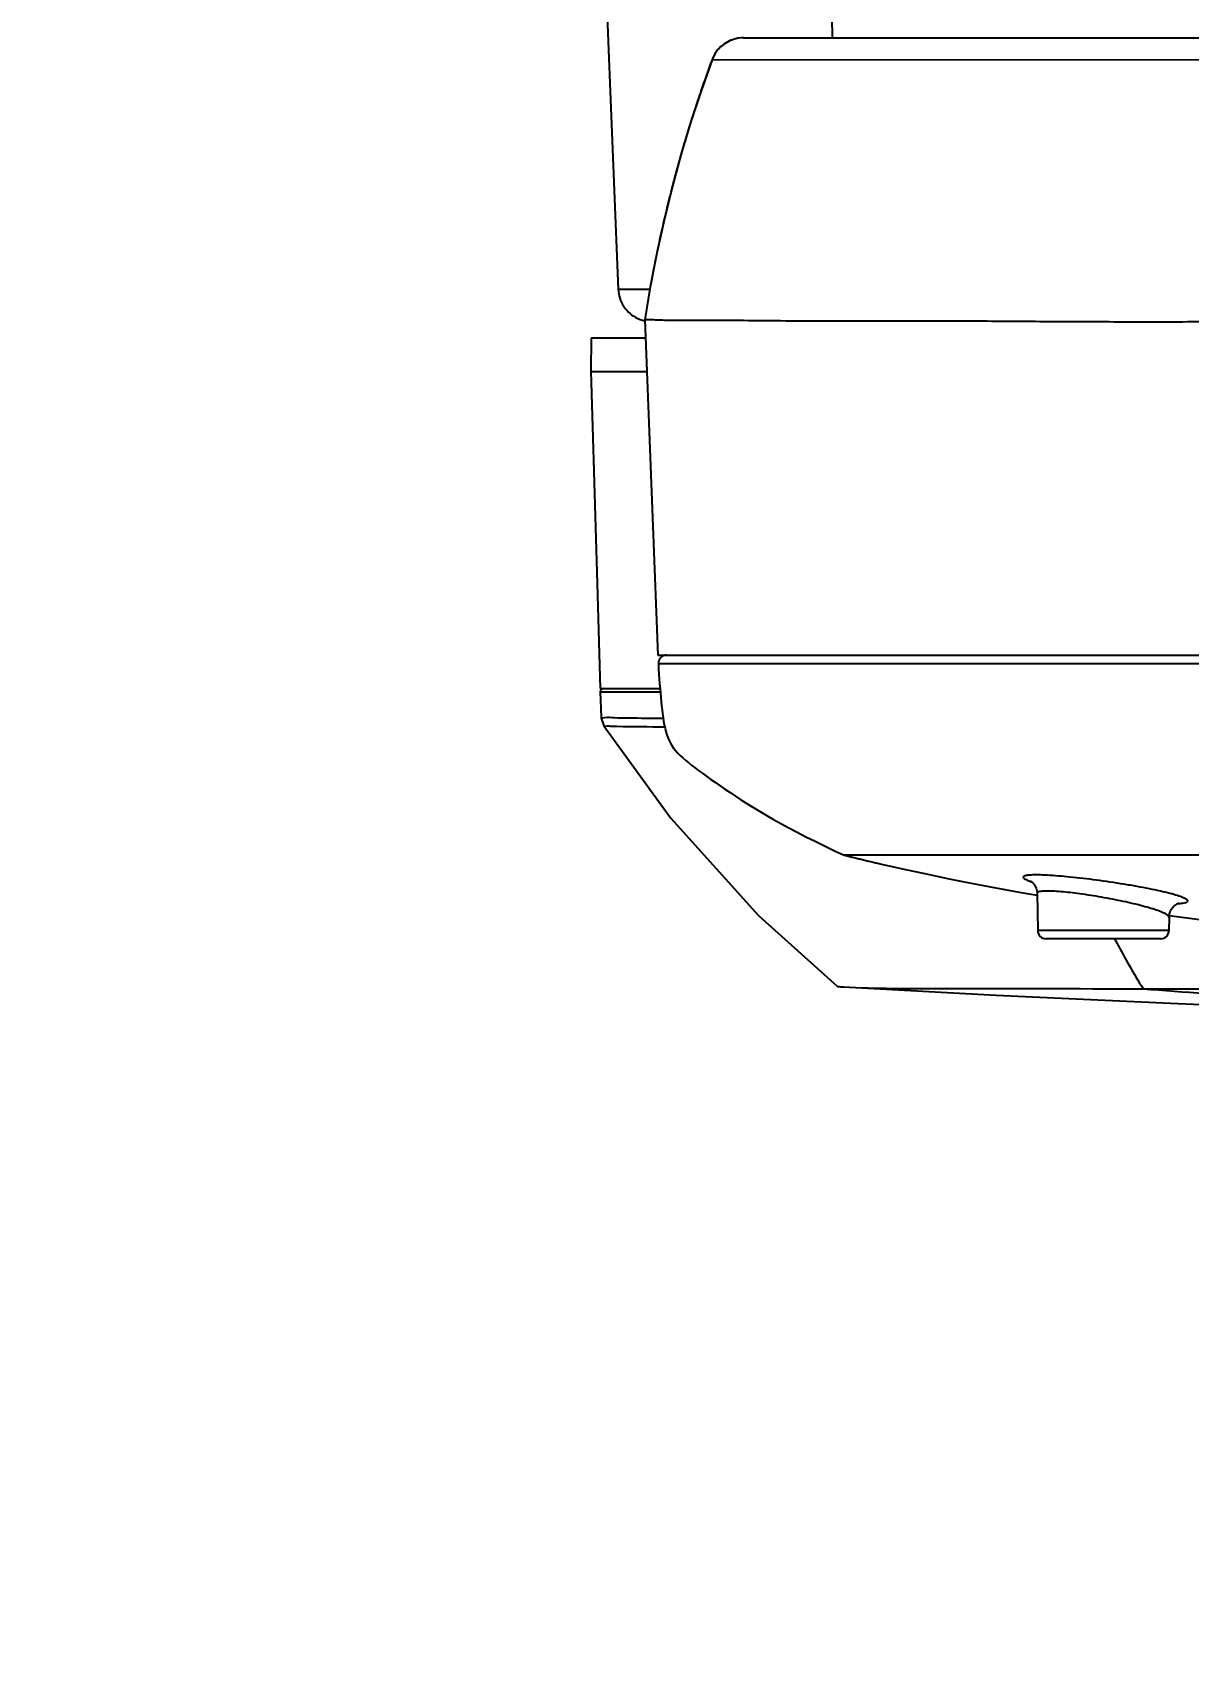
# Model space of a CAD drawing. Header units: millimetres. Extents: x 4086 to 8300, y 123 to 1549.
# Drawn here: x 7691.4 to 7708.73, y 601.23 to 625.55 of the extents above; entities that cross this region are included whole.
import ezdxf

# ---------------------------------------------------------------- set-up
doc = ezdxf.new("R2010")
doc.units = ezdxf.units.MM
for name, color, linetype in [('外形图', 7, 'Continuous'), ('尺寸标注', 7, 'Continuous'), ('运动范围', 7, 'Continuous')]:
    doc.layers.add(name, color=color, linetype=linetype)
doc.styles.add('思源黑', font='SourceHanSansCN-Normal.ttf')
doc.dimstyles.new('尺寸标注_1_4比例', dxfattribs={"dimtxt": 7, "dimasz": 6, "dimexe": 2, "dimexo": 1.5, "dimgap": 1, "dimtad": 1, "dimdec": 1, "dimlfac": 4, "dimdsep": 46, "dimtxsty": '思源黑', "dimcen": 0.09, "dimadec": 0, "dimazin": 0, "dimtp": 0.01, "dimtm": 0.01, "dimtfac": 1, "dimtdec": 1, "dimtofl": 0, "dimtmove": 0, "dimatfit": 3, "dimfxl": 1, "dimtolj": 1, "dimarcsym": 0})

# ---------------------------------------------------------------- blocks, each defined once
blk = doc.blocks.new('*D992')
at = {"layer": 'Defpoints', "color": 0}
for p in [(7645.229, 641.211), (7660.171, 641.211), (7727.758, 641.211), (7952.406, 601.599), (7690.663, 584.809)]:
    blk.add_point(p, dxfattribs=at)
at = {"layer": '尺寸标注', "color": 0, "lineweight": -2}
blk.add_line((7661.671, 641.211), (7662.252, 641.211), dxfattribs=at)
blk.add_arc((7727.758, 641.211), 67.507, 185.09413, 344.90587, dxfattribs=at)
at = {"layer": '尺寸标注', "color": 0}
for points in [[(7661.517, 635.261), (7659.519, 635.172), (7660.252, 641.211)], [(7793.912, 623.414), (7791.96, 623.849), (7794.24, 629.488)]]:
    blk.add_solid(points, dxfattribs=at)
at = {"layer": '尺寸标注', "color": 0, "insert": (7727.758, 578.414), "char_height": 7, "attachment_point": 5, "style": '思源黑'}
blk.add_mtext('\\A1;+\\A1;170%%d', dxfattribs=at)

msp = doc.modelspace()

# ---------------------------------------------------------------- linework, layer by layer
at = {"layer": '外形图'}
for p, q in [((7703.3916, 625.4669), (7703.3667, 626.8943)), ((7702.055, 625.4669), (7728.7458, 625.4669)), ((7703.3916, 625.4669), (7727.409, 625.4669)), ((7701.586, 625.1401), (7701.4207, 624.6749)), ((7701.586, 625.1401), (7714.1911, 625.1405)), ((7701.4207, 624.6749), (7701.2642, 624.1973)), ((7701.2642, 624.1973), (7701.1194, 623.7146)), ((7701.1194, 623.7146), (7700.9864, 623.2269)), ((7700.9864, 623.2269), (7700.8654, 622.7346)), ((7700.8654, 622.7346), (7700.7566, 622.238)), ((7700.7556, 622.2327), (7700.7539, 622.2244)), ((7700.6534, 621.6965), (7700.1799, 621.6968)), ((7700.5778, 621.2421), (7700.5779, 621.2417)), ((7700.5778, 621.2421), (7700.7748, 616.2169)), ((7699.7762, 620.9669), (7699.7675, 620.4653)), ((7700.5886, 620.9669), (7699.7762, 620.9669)), ((7700.7748, 616.2169), (7732.6163, 616.2169)), ((7732.6848, 616.0854), (7700.7806, 616.0854)), ((7699.9094, 615.7169), (7700.8054, 615.7169)), ((7699.9108, 615.6654), (7699.9218, 615.2867)), ((7699.9108, 615.6654), (7700.0412, 615.6654)), ((7700.0412, 615.6654), (7700.2233, 615.6654)), ((7700.2233, 615.6654), (7700.343, 615.6654)), ((7700.343, 615.6654), (7700.8092, 615.6654)), ((7703.5633, 613.2169), (7704.1431, 613.0809)), ((7703.5748, 613.2169), (7703.5633, 613.2169)), ((7713.5758, 613.2168), (7703.5748, 613.2169)), ((7706.4572, 612.6482), (7706.467, 612.0897)), ((7708.5805, 612.5009), (7708.5879, 612.5031)), ((7708.4355, 612.2892), (7708.432, 612.0897)), ((7708.432, 612.0897), (7706.467, 612.0897)), ((7708.307, 611.9669), (7706.592, 611.9669)), ((7703.5566, 611.2446), (7705.8421, 611.1209)), ((7705.8421, 611.1209), (7708.4565, 611.0001)), ((7708.0461, 611.2168), (7710.3218, 611.2168))]:
    msp.add_line(p, q, dxfattribs=at)
for points in [[(7699.9599, 627.1762), (7700.0474, 624.9115), (7700.1799, 621.6968)], [(7702.055, 625.4669), (7702.0209, 625.4657), (7701.9869, 625.4622), (7701.9533, 625.4564), (7701.9201, 625.4483), (7701.8876, 625.438), (7701.8558, 625.4254), (7701.825, 625.4108), (7701.7953, 625.3941), (7701.7667, 625.3753), (7701.7395, 625.3547), (7701.7138, 625.3323), (7701.6897, 625.3082), (7701.6672, 625.2824), (7701.6466, 625.2552), (7701.6279, 625.2267), (7701.6111, 625.1969)], [(7701.6111, 625.1969), (7701.5965, 625.1661), (7701.586, 625.1401)], [(7700.7566, 622.238), (7700.6602, 621.7374), (7700.5778, 621.2421)], [(7700.1799, 621.6968), (7700.182, 621.6677), (7700.1867, 621.633), (7700.1938, 621.5987), (7700.2033, 621.565), (7700.2151, 621.5321), (7700.2292, 621.5), (7700.2456, 621.469), (7700.264, 621.4393), (7700.2845, 621.4109), (7700.3069, 621.384), (7700.3312, 621.3587), (7700.3572, 621.3352), (7700.3847, 621.3136), (7700.4137, 621.294), (7700.444, 621.2764), (7700.4755, 621.261), (7700.5079, 621.2478), (7700.5412, 621.237), (7700.5752, 621.2285), (7700.5784, 621.2279)], [(7699.7675, 620.4653), (7699.8083, 619.1399), (7699.8635, 617.2881), (7699.9094, 615.7169)], [(7700.9018, 616.2168), (7700.9013, 616.2168), (7700.9006, 616.2168), (7700.8997, 616.2167), (7700.8986, 616.2167), (7700.8973, 616.2166), (7700.8957, 616.2165), (7700.8938, 616.2163), (7700.8914, 616.2161), (7700.8887, 616.2158), (7700.8857, 616.2153), (7700.8821, 616.2147), (7700.8782, 616.2139), (7700.8741, 616.2129), (7700.8698, 616.2117), (7700.8655, 616.2103), (7700.8611, 616.2088), (7700.8566, 616.207), (7700.8521, 616.205), (7700.8476, 616.2028), (7700.8431, 616.2003), (7700.8385, 616.1975), (7700.834, 616.1945), (7700.8294, 616.1912), (7700.8248, 616.1875), (7700.8203, 616.1835), (7700.8159, 616.1792), (7700.8115, 616.1745), (7700.8073, 616.1694), (7700.8032, 616.164), (7700.7994, 616.1582), (7700.7957, 616.152), (7700.7924, 616.1454), (7700.7893, 616.1384), (7700.7866, 616.1311), (7700.7844, 616.1234), (7700.7825, 616.1152), (7700.7812, 616.1067), (7700.7805, 616.0979), (7700.7804, 616.0886), (7700.7805, 616.0854)], [(7700.7806, 616.0854), (7700.7848, 616.0091), (7700.7898, 615.9314), (7700.7949, 615.8568), (7700.8002, 615.7848), (7700.8055, 615.7153), (7700.8109, 615.6481), (7700.8164, 615.583), (7700.8223, 615.5198), (7700.8285, 615.4583), (7700.8353, 615.3984), (7700.8427, 615.3401), (7700.8508, 615.2833), (7700.8599, 615.228), (7700.87, 615.1742), (7700.8813, 615.1219), (7700.8938, 615.0718), (7700.9078, 615.0246), (7700.9235, 614.9801), (7700.9409, 614.9386), (7700.9606, 614.8994), (7700.9831, 614.8613), (7701.0091, 614.8239), (7701.0385, 614.7868), (7701.0716, 614.7497), (7701.1082, 614.7125), (7701.148, 614.6754), (7701.1906, 614.6383), (7701.236, 614.601), (7701.2842, 614.5633), (7701.3352, 614.5246), (7701.3891, 614.4846), (7701.4459, 614.4429), (7701.5057, 614.3992), (7701.5689, 614.3537), (7701.6354, 614.3065), (7701.7052, 614.2578), (7701.7783, 614.2076), (7701.8548, 614.156), (7701.9348, 614.1031), (7702.0183, 614.0489), (7702.1058, 613.9933), (7702.1976, 613.9364), (7702.2945, 613.8777), (7702.397, 613.8173), (7702.505, 613.7555), (7702.6185, 613.6923), (7702.7375, 613.6279), (7702.8621, 613.5623), (7702.9925, 613.4955), (7703.1286, 613.4273), (7703.2705, 613.3576), (7703.4182, 613.2861), (7703.5633, 613.2169)], [(7699.9218, 615.2867), (7699.9228, 615.2707), (7699.9625, 615.1571)], [(7699.9625, 615.1571), (7700.9657, 613.7748), (7702.2825, 612.3139), (7703.4589, 611.2557)], [(7704.143, 613.0809), (7704.2842, 613.0489), (7704.4406, 613.0141), (7704.6032, 612.9785), (7704.7732, 612.942), (7704.9518, 612.9045), (7705.14, 612.8657), (7705.3391, 612.8258), (7705.5469, 612.785), (7705.7598, 612.7444), (7705.9739, 612.7045), (7706.1859, 612.666), (7706.3964, 612.6288), (7706.4578, 612.6182)], [(7706.3609, 612.8314), (7706.3606, 612.8316), (7706.3615, 612.831), (7706.3638, 612.8296), (7706.3673, 612.8273), (7706.3719, 612.824), (7706.3774, 612.8197), (7706.3836, 612.8144), (7706.3904, 612.8081), (7706.3976, 612.8006), (7706.4053, 612.7917), (7706.4133, 612.7813), (7706.4215, 612.7692), (7706.4296, 612.7553), (7706.4372, 612.7397), (7706.444, 612.7224), (7706.4497, 612.7038), (7706.4539, 612.684), (7706.4565, 612.6635), (7706.4572, 612.6482)], [(7708.4355, 612.2892), (7708.4363, 612.3047), (7708.439, 612.3258), (7708.4435, 612.3465), (7708.4499, 612.3666), (7708.4578, 612.3858), (7708.4672, 612.4037), (7708.4776, 612.4202), (7708.4888, 612.435), (7708.5004, 612.4481), (7708.512, 612.4594), (7708.5232, 612.469), (7708.5339, 612.4769), (7708.5438, 612.4834), (7708.553, 612.4888), (7708.5613, 612.493), (7708.5687, 612.4964), (7708.5751, 612.499), (7708.5805, 612.5009)], [(7708.4375, 612.3144), (7708.6677, 612.2839), (7708.8975, 612.2545)], [(7708.4565, 611.0001), (7710.7392, 610.9025), (7713.014, 610.7949), (7715.2761, 610.6918)]]:
    msp.add_lwpolyline(points, dxfattribs=at)
for centre, radius, start, end in [((7702.0551, 624.9669), 0.5, 90.60753, 156.18069), ((7702.0551, 624.9671), 0.4998, 90.00003, 90.60783), ((7720.3253, 618.2181), 19.9768, 159.72636, 161.1578), ((7702.0552, 624.9668), 0.5002, 156.18124, 159.72549), ((7720.3486, 618.21), 20.0015, 161.15763, 161.74671), ((7720.3619, 618.2056), 20.0156, 161.74674, 162.60026), ((7720.3723, 618.2024), 20.0264, 162.60024, 163.18427), ((7720.3798, 618.2001), 20.0342, 163.18429, 164.04412), ((7720.3841, 618.1989), 20.0387, 164.04411, 164.61318), ((7720.3854, 618.1985), 20.0401, 164.61318, 165.48975), ((7720.3837, 618.199), 20.0383, 165.48976, 166.02773), ((7720.3789, 618.2002), 20.0334, 166.02771, 166.9377), ((7720.3713, 618.2019), 20.0256, 166.93773, 167.39762), ((7720.3604, 618.2043), 20.0144, 167.39757, 168.38852), ((7720.3164, 618.2131), 19.9695, 168.41223, 171.27693), ((7699.9608, 615.6669), 0.05, 90, 181.65976), ((7700.5482, 641.6212), 26.4731, 268.99011, 269.15927), ((7701.3702, 691.037), 75.7675, 269.054092, 269.216498), ((7701.95, 739.3234), 124.1854, 269.174008, 269.504144), ((7702.1973, 748.8405), 133.5768, 269.200813, 269.42254), ((7710.2265, 639.7813), 27.3845, 255.9422, 256.54093), ((7710.4724, 640.8089), 28.4412, 256.54105, 257.14159), ((7706.7724, 613.9817), 1.2283, 250.29926, 251.32704), ((7708.5191, 613.7222), 1.2281, 272.20295, 272.98328), ((7708.5258, 613.5909), 1.0966, 272.99263, 273.28414), ((7706.592, 612.0919), 0.125, 181, 270), ((7719.5022, 618.2133), 13.4254, 207.7347, 208.01593), ((7708.307, 612.0919), 0.125, 270, 359), ((7718.3011, 617.5593), 12.0579, 207.95324, 211.73562), ((7731.348, 918.0006), 307.6674, 265.656408, 266.003597)]:
    msp.add_arc(centre, radius, start, end, dxfattribs=at)
for points, knots in [([(7700.5779, 621.2417), (7700.5781, 621.2424), (7700.5808, 621.2434), (7700.5829, 621.2441), (7700.5845, 621.2445)], [0, 0, 0, 0, 0.3079549, 1, 1, 1, 1]), ([(7700.5845, 621.2445), (7700.5891, 621.2456), (7700.6009, 621.247), (7700.6344, 621.2482), (7700.6949, 621.2456), (7700.7898, 621.2408), (7700.9146, 621.2367), (7701.0695, 621.2348), (7701.2541, 621.235), (7701.4681, 621.2363), (7701.8108, 621.2372), (7702.3084, 621.2319), (7702.9856, 621.2257), (7703.7654, 621.2251), (7704.4766, 621.2281), (7705.092, 621.2277), (7705.7642, 621.224), (7706.6523, 621.2172), (7707.7704, 621.2124), (7708.9515, 621.2143), (7710.1859, 621.2175), (7711.4634, 621.2163), (7712.7735, 621.215), (7713.6565, 621.2156), (7714.1017, 621.2156)], [0, 0, 0, 0, 0.0010417, 0.0026274, 0.0074424, 0.0144662, 0.0237085, 0.0351699, 0.0488367, 0.0646808, 0.0826652, 0.1248842, 0.1751192, 0.2329627, 0.2979487, 0.3329548, 0.3695396, 0.4471275, 0.5300645, 0.6176774, 0.7092504, 0.8040209, 0.9012024, 1, 1, 1, 1]), ([(7699.7675, 620.4653), (7699.7678, 620.4609), (7699.7955, 620.473), (7699.8257, 620.4628), (7699.8972, 620.4695), (7700.0344, 620.4657), (7700.2773, 620.4669), (7700.4859, 620.4657), (7700.6079, 620.4661)], [0, 0, 0, 0, 0.0158649, 0.0632724, 0.1420199, 0.2519518, 0.5647468, 1, 1, 1, 1]), ([(7699.9218, 615.2867), (7699.9223, 615.2701), (7700.028, 615.3026), (7700.0701, 615.2807), (7700.1194, 615.2799)], [0, 0, 0, 0, 0.2521281, 1, 1, 1, 1]), ([(7699.9625, 615.1571), (7699.9681, 615.1484), (7700.019, 615.163), (7700.0522, 615.1527), (7700.0816, 615.1522)], [0, 0, 0, 0, 0.2608839, 1, 1, 1, 1]), ([(7706.3671, 612.9213), (7706.3502, 612.9205), (7706.3266, 612.9188), (7706.2976, 612.9146), (7706.2809, 612.9111), (7706.2677, 612.907), (7706.2579, 612.9024), (7706.2513, 612.8971), (7706.2474, 612.8875), (7706.2544, 612.877), (7706.2645, 612.8686), (7706.2827, 612.8568), (7706.3141, 612.842), (7706.3422, 612.8311), (7706.3584, 612.8254)], [0, 0, 0, 0, 0.1968181, 0.2758288, 0.3418848, 0.3952344, 0.4365633, 0.4675469, 0.492233, 0.5498491, 0.593819, 0.6498588, 0.7996754, 1, 1, 1, 1]), ([(7708.7153, 612.5318), (7708.7154, 612.5357), (7708.7105, 612.5452), (7708.6962, 612.5567), (7708.6741, 612.5697), (7708.6289, 612.5901), (7708.5522, 612.6165), (7708.438, 612.6486), (7708.2972, 612.6824), (7708.1336, 612.717), (7707.9516, 612.7514), (7707.6874, 612.7965), (7707.3511, 612.8459), (7706.967, 612.8911), (7706.6755, 612.9159), (7706.4821, 612.9234), (7706.4021, 612.9231), (7706.3671, 612.9213)], [0, 0, 0, 0, 0.004898, 0.012317, 0.0228947, 0.0367728, 0.0743025, 0.1241537, 0.1850388, 0.2553462, 0.3332088, 0.4165481, 0.5905239, 0.7580855, 0.9000633, 0.9561298, 1, 1, 1, 1]), ([(7706.5519, 612.6804), (7706.5381, 612.6795), (7706.5188, 612.6778), (7706.4951, 612.6734), (7706.4817, 612.6698), (7706.471, 612.6655), (7706.4616, 612.6598), (7706.4572, 612.6526), (7706.4572, 612.6482)], [0, 0, 0, 0, 0.3939089, 0.5517095, 0.6837204, 0.7909774, 0.8758191, 1, 1, 1, 1]), ([(7708.4355, 612.2892), (7708.4356, 612.2982), (7708.4231, 612.3124), (7708.403, 612.3269), (7708.3667, 612.3477), (7708.3055, 612.374), (7708.2139, 612.4064), (7708.1013, 612.4402), (7707.9185, 612.4886), (7707.6631, 612.5454), (7707.3442, 612.6041), (7707.0357, 612.6497), (7706.8009, 612.6747), (7706.6448, 612.6825), (7706.5802, 612.6821), (7706.5519, 612.6804)], [0, 0, 0, 0, 0.0138599, 0.0250784, 0.0394703, 0.0777305, 0.1279835, 0.1889792, 0.2591444, 0.4195097, 0.5923844, 0.7590523, 0.9004706, 0.9563223, 1, 1, 1, 1]), ([(7708.5886, 612.4961), (7708.6069, 612.4972), (7708.6387, 612.4998), (7708.675, 612.5059), (7708.6963, 612.513), (7708.7085, 612.5188), (7708.7153, 612.5268), (7708.7153, 612.5318)], [0, 0, 0, 0, 0.4025614, 0.697981, 0.8061645, 0.889654, 1, 1, 1, 1]), ([(7703.4587, 611.2558), (7703.4611, 611.2538), (7703.4952, 611.2485), (7703.5264, 611.2464), (7703.556, 611.2447)], [0, 0, 0, 0, 0.0944714, 1, 1, 1, 1]), ([(7703.556, 611.2447), (7704.0451, 611.2174), (7705.5431, 611.2286), (7707.0392, 611.2169), (7708.0461, 611.2169)], [0, 0, 0, 0, 0.3272899, 1, 1, 1, 1])]:
    msp.add_open_spline(points, degree=3, knots=knots, dxfattribs=at)
at = {"layer": '运动范围'}
msp.add_arc((7727.9003, 641.2169), 227.975, 10, 349.993572, dxfattribs=at)

# ---------------------------------------------------------------- dimensions: what is measured, and where the dimension line sits
at = {"layer": '尺寸标注'}
dim = msp.add_angular_dim_2l(base=(7690.6629, 584.8095), line1=((7645.2287, 641.2105), (7660.1706, 641.2105)), line2=((7952.4065, 601.599), (7727.7585, 641.2105)), text='\\A1;+<>', dimstyle='尺寸标注_1_4比例', dxfattribs=at)
dim.commit()
dim.dimension.update_dxf_attribs({"geometry": '*D992', "text_midpoint": (7727.7585, 573.7038), "dimtype": 162})

doc.saveas('drawing.dxf')
